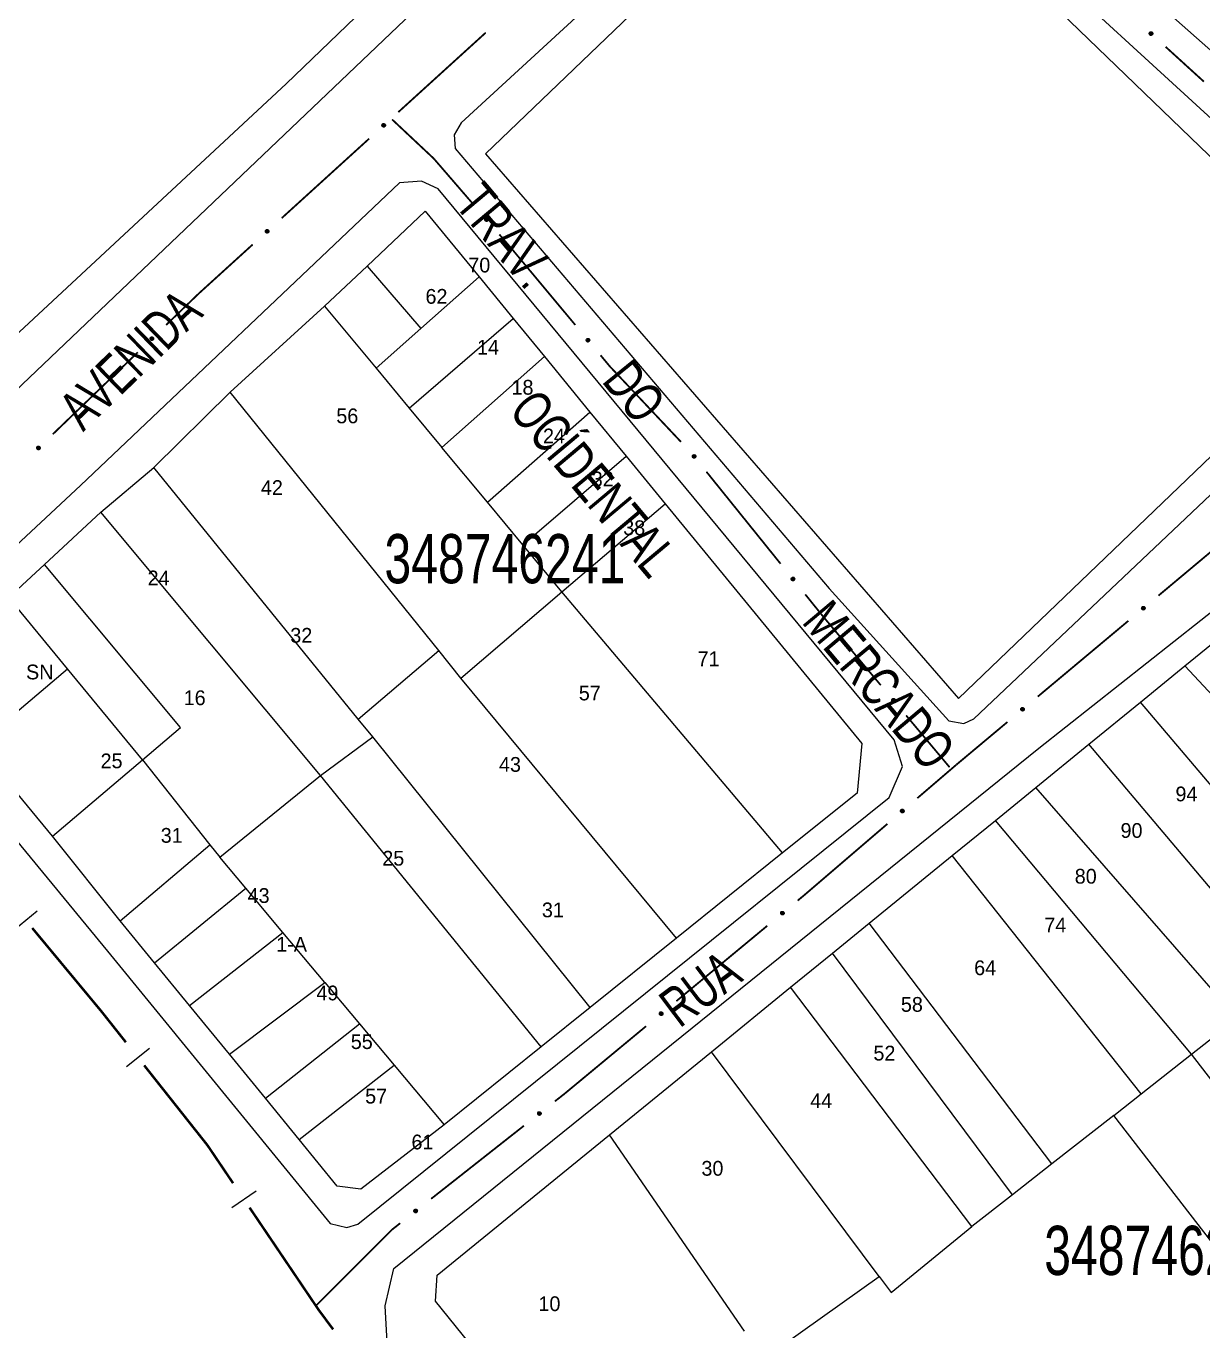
# Model space of a CAD drawing. Extents: x 199577 to 200882, y 4838726 to 4840156.
# Drawn here: x 199637.9 to 199757.4, y 4839325.9 to 4839458.4 of the extents above; entities that cross this region are included whole.
import ezdxf
from ezdxf.enums import TextEntityAlignment as Align

# ---------------------------------------------------------------- set-up
doc = ezdxf.new("R2010")
doc.units = 0
doc.header["$LTSCALE"] = 1.5
doc.header["$MEASUREMENT"] = 0
for name, color, linetype in [('CD_MALHA_LOTES', 7, 'CONTINUOUS'), ('CD_TXT_QUADRA', 2, 'CONTINUOUS'), ('LM-LIM-SETORES-BAIRROS', 250, 'CONTINUOUS'), ('RU-QUADRA', 210, 'CONTINUOUS'), ('SV-EIXO-RUA-PAV', 20, 'CONTINUOUS'), ('SV-RUA-PAVIM', 7, 'CONTINUOUS'), ('SV-TXT-RUA-PAV', 7, 'CONTINUOUS'), ('Th_NmrPorta', 1, 'CONTINUOUS')]:
    doc.layers.add(name, color=color, linetype=linetype)
doc.styles.add('ARIAL', font='ARIAL.SHX')

msp = doc.modelspace()

# ---------------------------------------------------------------- linework, layer by layer
at = {"layer": 'CD_MALHA_LOTES', "linetype": 'Continuous', "flags": 128}
for points in [[(199845.1, 4839695.32), (199780.34, 4839634.06), (199772.91, 4839627.43), (199767.28, 4839621.55), (199762.32, 4839626.7), (199710.63, 4839577.87), (199702.93, 4839570.4), (199652.38, 4839522), (199657.19, 4839516.96), (199582.72, 4839445.79), (199598.21, 4839428.37), (199614.97, 4839410.76), (199617.07, 4839410.2), (199619.77, 4839411.15), (199664.32, 4839452.58), (199781.38, 4839565.17), (199796.83, 4839580.03), (199877.53, 4839658.95)], [(199672.54, 4839434.04), (199678.46, 4839439.62)], [(199678.46, 4839439.62), (199683.92, 4839432.96)], [(199668.23, 4839429.97), (199672.54, 4839434.04)], [(199672.54, 4839434.04), (199678.02, 4839427.72)], [(199678.02, 4839427.72), (199683.92, 4839432.96)], [(199683.92, 4839432.96), (199687.38, 4839428.74)], [(199658.65, 4839421.26), (199668.23, 4839429.97)], [(199668.23, 4839429.97), (199673.46, 4839423.67)], [(199678.02, 4839427.72), (199673.46, 4839423.67)], [(199676.82, 4839419.63), (199687.38, 4839428.74)], [(199687.38, 4839428.74), (199690.56, 4839424.87)], [(199680.15, 4839415.62), (199690.56, 4839424.87)], [(199690.56, 4839424.87), (199695.19, 4839419.22)], [(199673.46, 4839423.67), (199676.82, 4839419.63)], [(199650.89, 4839413.61), (199658.65, 4839421.26)], [(199679.82, 4839395), (199658.65, 4839421.26)], [(199676.82, 4839419.63), (199680.15, 4839415.62)], [(199684.77, 4839410.07), (199695.19, 4839419.22)], [(199695.19, 4839419.22), (199698.86, 4839414.75)], [(199684.77, 4839410.07), (199680.15, 4839415.62)], [(199688.36, 4839405.74), (199698.86, 4839414.75)], [(199698.86, 4839414.75), (199702.83, 4839409.91)], [(199645.49, 4839409.05), (199650.89, 4839413.61)], [(199671.65, 4839388.04), (199650.89, 4839413.61)], [(199639.77, 4839403.75), (199645.49, 4839409.05)], [(199667.81, 4839382.32), (199645.49, 4839409.05)], [(199688.36, 4839405.74), (199684.77, 4839410.07)], [(199692.34, 4839400.96), (199702.83, 4839409.91)], [(199702.83, 4839409.91), (199722.81, 4839385.56), (199722.32, 4839380.52)], [(199692.34, 4839400.96), (199688.36, 4839405.74)], [(199636.14, 4839400.38), (199639.77, 4839403.75)], [(199653.6, 4839387.17), (199639.77, 4839403.75)], [(199642.11, 4839393.15), (199636.14, 4839400.38)], [(199682.08, 4839392.2), (199692.34, 4839400.96)], [(199714.76, 4839374.45), (199692.34, 4839400.96)], [(199755.62, 4839393.43), (199760.87, 4839397.71)], [(199671.65, 4839388.04), (199679.82, 4839395)], [(199682.08, 4839392.2), (199679.82, 4839395)], [(199632.95, 4839385.4), (199642.11, 4839393.15)], [(199649.75, 4839383.9), (199642.11, 4839393.15)], [(199751.11, 4839389.76), (199755.62, 4839393.43)], [(199765.13, 4839383.25), (199755.62, 4839393.43)], [(199703.97, 4839365.78), (199682.08, 4839392.2)], [(199745.86, 4839385.49), (199751.11, 4839389.76)], [(199763.97, 4839374.58), (199751.11, 4839389.76)], [(199673.12, 4839386.23), (199671.65, 4839388.04)], [(199649.75, 4839383.9), (199653.6, 4839387.17)], [(199640.59, 4839376.15), (199632.95, 4839385.4)], [(199667.81, 4839382.32), (199673.12, 4839386.23)], [(199695.21, 4839358.75), (199673.12, 4839386.23)], [(199740.48, 4839381.09), (199745.86, 4839385.49)], [(199763.92, 4839364.11), (199745.86, 4839385.49)], [(199640.59, 4839376.15), (199649.75, 4839383.9)], [(199649.75, 4839383.9), (199656.56, 4839375.25)], [(199657.6, 4839374.01), (199667.81, 4839382.32)], [(199690.23, 4839354.75), (199667.81, 4839382.32)], [(199722.32, 4839380.52), (199714.76, 4839374.45)], [(199736.37, 4839377.74), (199740.48, 4839381.09)], [(199758.77, 4839360.13), (199740.48, 4839381.09)], [(199731.97, 4839374.16), (199736.37, 4839377.74)], [(199756.3, 4839353.98), (199736.37, 4839377.74)], [(199647.45, 4839367.55), (199640.59, 4839376.15)], [(199647.45, 4839367.55), (199656.56, 4839375.25)], [(199656.56, 4839375.25), (199657.6, 4839374.01)], [(199660.23, 4839370.87), (199657.6, 4839374.01)], [(199714.76, 4839374.45), (199703.97, 4839365.78)], [(199723.56, 4839367.31), (199731.97, 4839374.16)], [(199751.17, 4839349.96), (199731.97, 4839374.16)], [(199650.95, 4839363.27), (199660.23, 4839370.87)], [(199663.99, 4839366.37), (199660.23, 4839370.87)], [(199650.95, 4839363.27), (199647.45, 4839367.55)], [(199719.82, 4839364.25), (199723.56, 4839367.31)], [(199742.1, 4839342.84), (199723.56, 4839367.31)], [(199654.51, 4839358.93), (199663.99, 4839366.37)], [(199668.27, 4839361.27), (199663.99, 4839366.37)], [(199703.97, 4839365.78), (199695.21, 4839358.75)], [(199715.56, 4839360.79), (199719.82, 4839364.25)], [(199738.09, 4839339.7), (199719.82, 4839364.25)], [(199654.51, 4839358.93), (199650.95, 4839363.27)], [(199658.56, 4839353.99), (199668.27, 4839361.27)], [(199668.27, 4839361.27), (199671.78, 4839357.08)], [(199707.52, 4839354.23), (199715.56, 4839360.79)], [(199733.97, 4839336.47), (199715.56, 4839360.79)], [(199756.3, 4839353.98), (199764.59, 4839360.48)], [(199658.56, 4839353.99), (199654.51, 4839358.93)], [(199695.21, 4839358.75), (199690.23, 4839354.75)], [(199662.22, 4839349.51), (199671.78, 4839357.08)], [(199671.78, 4839357.08), (199675.29, 4839352.89)], [(199690.23, 4839354.75), (199680.36, 4839346.82)], [(199662.22, 4839349.51), (199658.56, 4839353.99)], [(199697.16, 4839345.79), (199707.52, 4839354.23)], [(199724.57, 4839331.4), (199707.52, 4839354.23)], [(199751.17, 4839349.96), (199756.3, 4839353.98)], [(199764.21, 4839343.75), (199756.3, 4839353.98)], [(199665.65, 4839345.33), (199675.29, 4839352.89)], [(199675.29, 4839352.89), (199680.36, 4839346.82)], [(199665.65, 4839345.33), (199662.22, 4839349.51)], [(199748.39, 4839347.78), (199751.17, 4839349.96)], [(199680.36, 4839346.82), (199671.9, 4839340.28)], [(199748.39, 4839347.78), (199742.1, 4839342.84)], [(199766.69, 4839324.14), (199748.39, 4839347.78)], [(199671.9, 4839340.28), (199669.52, 4839340.59), (199665.65, 4839345.33)], [(199679.67, 4839331.53), (199697.16, 4839345.79)], [(199710.89, 4839325.85), (199697.16, 4839345.79)], [(199742.1, 4839342.84), (199738.09, 4839339.7)], [(199738.09, 4839339.7), (199733.97, 4839336.47)], [(199725.78, 4839329.78), (199733.97, 4839336.47)], [(199715.85, 4839283.87), (199695.31, 4839309.32), (199679.49, 4839328.91), (199679.67, 4839331.53)], [(199712.81, 4839323.05), (199724.57, 4839331.4)], [(199724.57, 4839331.4), (199725.78, 4839329.78)]]:
    msp.add_lwpolyline(points, dxfattribs=at)
at = {"layer": 'LM-LIM-SETORES-BAIRROS'}
for points in [[(199639.049869, 4839368.534511), (199636.741395, 4839366.61854)], [(199650.460666, 4839354.570384), (199648.108809, 4839352.707921)], [(199661.296474, 4839340.070121), (199658.810203, 4839338.391293)]]:
    msp.add_lwpolyline(points, dxfattribs=at)
at = {"layer": 'LM-LIM-SETORES-BAIRROS', "const_width": 0.25}
for points in [[(199645.57, 4839358.33), (199638.534289, 4839366.807034)], [(199646.180632, 4839357.558914), (199645.57, 4839358.33)], [(199648.043095, 4839355.207057), (199646.180632, 4839357.558914)], [(199656.34, 4839344.73), (199649.905558, 4839352.8552)], [(199656.695684, 4839344.203247), (199656.34, 4839344.73)], [(199658.93412, 4839340.88822), (199656.695684, 4839344.203247)], [(199667.63, 4839328.01), (199660.612947, 4839338.40195)], [(199667.904967, 4839327.640236), (199667.63, 4839328.01)], [(199669.098412, 4839326.035341), (199667.904967, 4839327.640236)]]:
    msp.add_lwpolyline(points, dxfattribs=at)
at = {"layer": 'RU-QUADRA', "linetype": 'Continuous', "flags": 128}
for points in [[(199702.93, 4839570.4), (199652.38, 4839522), (199657.19, 4839516.96), (199582.72, 4839445.79), (199598.21, 4839428.37), (199614.97, 4839410.76), (199617.07, 4839410.2), (199619.77, 4839411.15), (199664.32, 4839452.58), (199781.38, 4839565.17)], [(199636.14, 4839400.38), (199639.77, 4839403.75), (199645.49, 4839409.05), (199650.89, 4839413.61), (199658.65, 4839421.26), (199668.23, 4839429.97), (199672.54, 4839434.04), (199678.46, 4839439.62), (199683.92, 4839432.96), (199687.38, 4839428.74), (199690.56, 4839424.87), (199695.19, 4839419.22), (199698.86, 4839414.75), (199702.83, 4839409.91), (199722.81, 4839385.56), (199722.32, 4839380.52), (199714.76, 4839374.45), (199703.97, 4839365.78), (199695.21, 4839358.75), (199690.23, 4839354.75), (199680.36, 4839346.82), (199671.9, 4839340.28), (199669.52, 4839340.59), (199665.65, 4839345.33), (199662.22, 4839349.51), (199658.56, 4839353.99), (199654.51, 4839358.93), (199650.95, 4839363.27), (199647.45, 4839367.55), (199640.59, 4839376.15), (199632.95, 4839385.4)], [(199766.69, 4839324.14), (199752.38, 4839312.81), (199744.05, 4839306.21), (199733.12, 4839297.55), (199715.85, 4839283.87), (199695.31, 4839309.32), (199679.49, 4839328.91), (199679.67, 4839331.53), (199697.16, 4839345.79), (199707.52, 4839354.23), (199715.56, 4839360.79), (199719.82, 4839364.25), (199723.56, 4839367.31), (199731.97, 4839374.16), (199736.37, 4839377.74), (199740.48, 4839381.09), (199745.86, 4839385.49), (199751.11, 4839389.76), (199755.62, 4839393.43), (199760.87, 4839397.71)]]:
    msp.add_lwpolyline(points, dxfattribs=at)
msp.add_lwpolyline([(199684.59, 4839445.45), (199732.61, 4839390.11), (199774.07, 4839429.88), (199721.33, 4839480.73)], close=True, dxfattribs=at)
at = {"layer": 'SV-EIXO-RUA-PAV', "const_width": 0.18}
for points in [[(199675.71734, 4839449.696187), (199684.595736, 4839457.769233)], [(199753.656068, 4839456.335374), (199757.353622, 4839452.969651)], [(199757.353622, 4839452.969651), (199757.54, 4839452.8)], [(199675.09, 4839448.95), (199678.735804, 4839445.528288)], [(199663.879477, 4839438.932126), (199672.757874, 4839447.005172)], [(199678.735804, 4839445.528288), (199679.32, 4839444.98)], [(199679.32, 4839444.98), (199683.372596, 4839440.289401)], [(199685.987675, 4839437.262627), (199686.641445, 4839436.505934)], [(199655.42, 4839431.24), (199660.920012, 4839436.241111)], [(199686.641445, 4839436.505934), (199687.26, 4839435.79)], [(199687.26, 4839435.79), (199693.698876, 4839428.068531)], [(199652.132626, 4839428.070861), (199655.012366, 4839430.847027)], [(199655.012366, 4839430.847027), (199655.42, 4839431.24)], [(199640.613666, 4839416.966197), (199649.252886, 4839425.294695)], [(199696.260627, 4839424.996491), (199696.901065, 4839424.228481)], [(199696.901065, 4839424.228481), (199697.2, 4839423.87)], [(199697.2, 4839423.87), (199704.424333, 4839416.204621)], [(199707.016469, 4839413.161771), (199714.546315, 4839403.818248)], [(199752.938182, 4839400.581379), (199758.30676, 4839405.073413)], [(199717.056264, 4839400.703741), (199718.311239, 4839399.146487)], [(199718.311239, 4839399.146487), (199718.8, 4839398.54)], [(199718.8, 4839398.54), (199724.726622, 4839391.47576)], [(199740.667145, 4839390.313873), (199749.870422, 4839398.014503)], [(199727.297523, 4839388.411373), (199731.153875, 4839383.814793)], [(199732.44, 4839383.43), (199737.599386, 4839387.746997)], [(199731.153875, 4839383.814793), (199731.72, 4839383.14)], [(199728.437349, 4839379.997682), (199732.232941, 4839383.252445)], [(199732.232941, 4839383.252445), (199732.44, 4839383.43)], [(199716.93, 4839370.13), (199725.400876, 4839377.393872)], [(199716.282295, 4839369.593307), (199716.93, 4839370.13)], [(199703.962163, 4839359.384764), (199713.202262, 4839367.041172)], [(199692.6, 4839349.97), (199700.88213, 4839356.832628)], [(199691.622727, 4839349.200112), (199692.408252, 4839349.818943)], [(199692.408252, 4839349.818943), (199692.6, 4839349.97)], [(199679.054333, 4839339.298827), (199688.480629, 4839346.724791)], [(199674.414355, 4839335.503528), (199675.07, 4839336.16)], [(199675.07, 4839336.16), (199675.912234, 4839336.823505)], [(199667.34775, 4839328.428), (199674.414355, 4839335.503528)]]:
    msp.add_lwpolyline(points, dxfattribs=at)
at = {"layer": 'SV-EIXO-RUA-PAV'}
for points in [[(199752.144893, 4839457.859787), (199752.19371, 4839457.862774), (199752.236277, 4839457.855359), (199752.269999, 4839457.838956), (199752.29602, 4839457.81669), (199752.320074, 4839457.790914), (199752.338592, 4839457.759575), (199752.351441, 4839457.72024), (199752.354781, 4839457.67129), (199752.344319, 4839457.628184), (199752.330006, 4839457.594262), (199752.308352, 4839457.565793), (199752.282919, 4839457.542845), (199752.24973, 4839457.524686), (199752.209741, 4839457.512054), (199752.160439, 4839457.509887), (199752.118758, 4839457.517443), (199752.086556, 4839457.534165), (199752.058073, 4839457.556116), (199752.033831, 4839457.582726), (199752.01583, 4839457.613594), (199752.003185, 4839457.65388), (199752.00169, 4839457.70257), (199752.008751, 4839457.744228), (199752.025017, 4839457.776656), (199752.04726, 4839457.804211), (199752.07282, 4839457.828652), (199752.103548, 4839457.848578), (199752.144893, 4839457.859787)], [(199674.057245, 4839448.335463), (199674.058874, 4839448.384344), (199674.070269, 4839448.426022), (199674.089779, 4839448.458048), (199674.114398, 4839448.481854), (199674.142327, 4839448.503371), (199674.175273, 4839448.518852), (199674.215644, 4839448.527935), (199674.26469, 4839448.526645), (199674.306618, 4839448.512166), (199674.339039, 4839448.494719), (199674.36534, 4839448.470477), (199674.385788, 4839448.442994), (199674.400738, 4839448.408241), (199674.409543, 4839448.367238), (199674.407053, 4839448.317952), (199674.395601, 4839448.277169), (199674.375917, 4839448.246687), (199674.351378, 4839448.2204), (199674.322601, 4839448.198775), (199674.290174, 4839448.183764), (199674.248874, 4839448.174974), (199674.200261, 4839448.178076), (199674.159455, 4839448.189033), (199674.128705, 4839448.208284), (199674.103369, 4839448.233025), (199674.081447, 4839448.260776), (199674.064506, 4839448.293246), (199674.057245, 4839448.335463)], [(199684.669499, 4839438.956704), (199684.718323, 4839438.953836), (199684.759699, 4839438.941387), (199684.79122, 4839438.921071), (199684.814393, 4839438.895856), (199684.835194, 4839438.86739), (199684.849835, 4839438.834063), (199684.857891, 4839438.793474), (199684.855357, 4839438.744476), (199684.839819, 4839438.702929), (199684.821555, 4839438.670961), (199684.796654, 4839438.645283), (199684.768661, 4839438.625539), (199684.73354, 4839438.611476), (199684.692327, 4839438.603714), (199684.64312, 4839438.607453), (199684.60264, 4839438.619936), (199684.572668, 4839438.640386), (199684.547012, 4839438.665584), (199684.526123, 4839438.694901), (199684.511941, 4839438.727698), (199684.5042, 4839438.769207), (199684.508535, 4839438.817726), (199684.520524, 4839438.858242), (199684.540548, 4839438.888494), (199684.565924, 4839438.913193), (199684.594222, 4839438.934404), (199684.627111, 4839438.950516), (199684.669499, 4839438.956704)], [(199662.219383, 4839437.571402), (199662.221012, 4839437.620283), (199662.232407, 4839437.661961), (199662.251916, 4839437.693987), (199662.276535, 4839437.717792), (199662.304465, 4839437.73931), (199662.33741, 4839437.754791), (199662.377782, 4839437.763874), (199662.426828, 4839437.762584), (199662.468756, 4839437.748105), (199662.501177, 4839437.730658), (199662.527478, 4839437.706415), (199662.547926, 4839437.678933), (199662.562875, 4839437.64418), (199662.57168, 4839437.603177), (199662.56919, 4839437.553891), (199662.557738, 4839437.513107), (199662.538055, 4839437.482626), (199662.513516, 4839437.456339), (199662.484738, 4839437.434713), (199662.452311, 4839437.419703), (199662.411012, 4839437.410912), (199662.362399, 4839437.414015), (199662.321592, 4839437.424972), (199662.290842, 4839437.444223), (199662.265507, 4839437.468964), (199662.243584, 4839437.496715), (199662.226644, 4839437.529184), (199662.219383, 4839437.571402)], [(199650.512915, 4839426.662308), (199650.513117, 4839426.711216), (199650.523292, 4839426.753209), (199650.54186, 4839426.78579), (199650.565774, 4839426.810303), (199650.593065, 4839426.832626), (199650.625544, 4839426.849061), (199650.665634, 4839426.859317), (199650.714697, 4839426.859458), (199650.757029, 4839426.846208), (199650.789945, 4839426.829713), (199650.816942, 4839426.806248), (199650.838183, 4839426.779374), (199650.854139, 4839426.745071), (199650.864136, 4839426.704343), (199650.863084, 4839426.655005), (199650.852826, 4839426.613905), (199650.83404, 4839426.582862), (199650.810278, 4839426.555871), (199650.782143, 4839426.533416), (199650.750167, 4839426.517466), (199650.709142, 4839426.507475), (199650.660459, 4839426.509159), (199650.61935, 4839426.518921), (199650.588052, 4839426.537267), (199650.562006, 4839426.561259), (199650.539284, 4839426.588359), (199650.521403, 4839426.620321), (199650.512915, 4839426.662308)], [(199694.972276, 4839426.713359), (199695.021043, 4839426.709638), (199695.062194, 4839426.696467), (199695.093355, 4839426.675604), (199695.116084, 4839426.649987), (199695.136384, 4839426.621161), (199695.15044, 4839426.587583), (199695.157785, 4839426.54686), (199695.154395, 4839426.497914), (199695.138133, 4839426.456645), (199695.119313, 4839426.425001), (199695.093966, 4839426.399763), (199695.065633, 4839426.380511), (199695.030271, 4839426.367064), (199694.988929, 4839426.360024), (199694.939794, 4839426.364623), (199694.899539, 4839426.377812), (199694.869929, 4839426.398783), (199694.844717, 4839426.424426), (199694.824344, 4839426.454103), (199694.810737, 4839426.487144), (199694.803724, 4839426.528782), (199694.808906, 4839426.577217), (199694.821602, 4839426.617517), (199694.842152, 4839426.647414), (199694.867956, 4839426.671667), (199694.896621, 4839426.69238), (199694.929786, 4839426.707914), (199694.972276, 4839426.713359)], [(199638.993955, 4839415.557644), (199638.994158, 4839415.606552), (199639.004333, 4839415.648545), (199639.0229, 4839415.681126), (199639.046815, 4839415.705639), (199639.074105, 4839415.727961), (199639.106585, 4839415.744397), (199639.146674, 4839415.754653), (199639.195737, 4839415.754794), (199639.238069, 4839415.741543), (199639.270986, 4839415.725049), (199639.297982, 4839415.701584), (199639.319223, 4839415.67471), (199639.335179, 4839415.640407), (199639.345176, 4839415.599679), (199639.344124, 4839415.550341), (199639.333867, 4839415.509241), (199639.31508, 4839415.478198), (199639.291318, 4839415.451207), (199639.263184, 4839415.428751), (199639.231208, 4839415.412802), (199639.190183, 4839415.402811), (199639.1415, 4839415.404494), (199639.100391, 4839415.414257), (199639.069092, 4839415.432603), (199639.043046, 4839415.456595), (199639.020324, 4839415.483695), (199639.002444, 4839415.515656), (199638.993955, 4839415.557644)], [(199705.757049, 4839414.899972), (199705.805746, 4839414.895435), (199705.846672, 4839414.881577), (199705.877479, 4839414.860195), (199705.899775, 4839414.834201), (199705.91959, 4839414.80504), (199705.933082, 4839414.771231), (199705.939743, 4839414.73039), (199705.935535, 4839414.681508), (199705.918583, 4839414.640517), (199705.899236, 4839414.609192), (199705.87347, 4839414.584382), (199705.844819, 4839414.565607), (199705.809236, 4839414.552755), (199705.767782, 4839414.546408), (199705.718732, 4839414.55183), (199705.678703, 4839414.56569), (199705.649448, 4839414.587155), (199705.62467, 4839414.613216), (199705.604797, 4839414.64323), (199705.591745, 4839414.676494), (199705.58543, 4839414.718244), (199705.591422, 4839414.766586), (199705.604791, 4839414.806667), (199705.625839, 4839414.836216), (199705.652046, 4839414.860033), (199705.681053, 4839414.880263), (199705.714474, 4839414.895239), (199705.757049, 4839414.899972)], [(199715.796844, 4839402.441942), (199715.845541, 4839402.437405), (199715.886466, 4839402.423547), (199715.917274, 4839402.402165), (199715.93957, 4839402.376171), (199715.959385, 4839402.347009), (199715.972876, 4839402.3132), (199715.979538, 4839402.27236), (199715.97533, 4839402.223477), (199715.958378, 4839402.182486), (199715.939031, 4839402.151162), (199715.913265, 4839402.126352), (199715.884613, 4839402.107577), (199715.849031, 4839402.094725), (199715.807577, 4839402.088378), (199715.758527, 4839402.093799), (199715.718498, 4839402.10766), (199715.689243, 4839402.129125), (199715.664465, 4839402.155186), (199715.644592, 4839402.1852), (199715.63154, 4839402.218464), (199715.625224, 4839402.260213), (199715.631217, 4839402.308555), (199715.644586, 4839402.348637), (199715.665634, 4839402.378186), (199715.691841, 4839402.402002), (199715.720848, 4839402.422233), (199715.754269, 4839402.437209), (199715.796844, 4839402.441942)], [(199751.223467, 4839399.290163), (199751.227107, 4839399.338936), (199751.240208, 4839399.38011), (199751.26102, 4839399.411305), (199751.286599, 4839399.434077), (199751.315391, 4839399.454426), (199751.348945, 4839399.468537), (199751.389656, 4839399.47595), (199751.438608, 4839399.472642), (199751.479904, 4839399.456448), (199751.511579, 4839399.437681), (199751.53686, 4839399.412377), (199751.556159, 4839399.384076), (199751.569665, 4839399.348736), (199751.576774, 4839399.307406), (199751.572256, 4839399.258264), (199751.559135, 4839399.217987), (199751.538213, 4839399.188341), (199751.512612, 4839399.163087), (199751.482969, 4839399.142665), (199751.449951, 4839399.129003), (199751.408325, 4839399.12192), (199751.359881, 4839399.127021), (199751.31956, 4839399.139649), (199751.289629, 4839399.16015), (199751.265334, 4839399.185914), (199751.244573, 4839399.214543), (199751.228983, 4839399.247683), (199751.223467, 4839399.290163)], [(199726.004058, 4839390.124391), (199726.052836, 4839390.120815), (199726.094026, 4839390.107768), (199726.125249, 4839390.086997), (199726.148054, 4839390.061448), (199726.168441, 4839390.032683), (199726.182596, 4839389.999147), (199726.190062, 4839389.958446), (199726.186819, 4839389.90949), (199726.17068, 4839389.868172), (199726.151954, 4839389.836472), (199726.126683, 4839389.811159), (199726.098407, 4839389.791822), (199726.063085, 4839389.77827), (199726.021764, 4839389.771107), (199725.972616, 4839389.77556), (199725.932322, 4839389.788628), (199725.902649, 4839389.809512), (199725.877362, 4839389.835079), (199725.8569, 4839389.864695), (199725.843195, 4839389.897695), (199725.836057, 4839389.939312), (199725.841095, 4839389.987763), (199725.85367, 4839390.0281), (199725.874131, 4839390.058058), (199725.899863, 4839390.082388), (199725.928466, 4839390.103186), (199725.961585, 4839390.118819), (199726.004058, 4839390.124391)], [(199738.952431, 4839389.022658), (199738.956071, 4839389.071431), (199738.969172, 4839389.112604), (199738.989984, 4839389.1438), (199739.015562, 4839389.166571), (199739.044354, 4839389.18692), (199739.077909, 4839389.201031), (199739.11862, 4839389.208444), (199739.167572, 4839389.205136), (199739.208868, 4839389.188943), (199739.240543, 4839389.170176), (199739.265824, 4839389.144871), (199739.285123, 4839389.11657), (199739.298628, 4839389.081231), (199739.305738, 4839389.0399), (199739.30122, 4839388.990758), (199739.288099, 4839388.950481), (199739.267177, 4839388.920836), (199739.241576, 4839388.895582), (199739.211933, 4839388.875159), (199739.178915, 4839388.861497), (199739.137289, 4839388.854414), (199739.088845, 4839388.859516), (199739.048524, 4839388.872144), (199739.018593, 4839388.892644), (199738.994297, 4839388.918408), (199738.973536, 4839388.947038), (199738.957947, 4839388.980177), (199738.952431, 4839389.022658)], [(199726.738385, 4839378.685812), (199726.741434, 4839378.734625), (199726.754037, 4839378.775954), (199726.774469, 4839378.807399), (199726.79977, 4839378.830478), (199726.828314, 4839378.851174), (199726.861695, 4839378.865691), (199726.902314, 4839378.873596), (199726.951302, 4839378.87088), (199726.992791, 4839378.855188), (199727.024691, 4839378.836805), (199727.050276, 4839378.811808), (199727.069916, 4839378.783743), (199727.083848, 4839378.748569), (199727.091457, 4839378.707328), (199727.087535, 4839378.658135), (199727.074902, 4839378.617702), (199727.05434, 4839378.587806), (199727.029047, 4839378.562244), (199726.999653, 4839378.541464), (199726.966803, 4839378.527403), (199726.925266, 4839378.519817), (199726.876763, 4839378.524332), (199726.836292, 4839378.536472), (199726.806115, 4839378.556608), (199726.78151, 4839378.582076), (199726.760404, 4839378.610453), (199726.744415, 4839378.643401), (199726.738385, 4839378.685812)], [(199714.561408, 4839368.310329), (199714.565282, 4839368.359084), (199714.578581, 4839368.400194), (199714.599542, 4839368.43129), (199714.625229, 4839368.453938), (199714.654118, 4839368.474149), (199714.68774, 4839368.488099), (199714.728487, 4839368.495317), (199714.777422, 4839368.491774), (199714.81864, 4839368.475383), (199714.850225, 4839368.456464), (199714.875383, 4839368.431038), (199714.894547, 4839368.402645), (199714.907883, 4839368.367241), (199714.914794, 4839368.325877), (199714.910041, 4839368.276758), (199714.896726, 4839368.236544), (199714.875662, 4839368.206999), (199714.849941, 4839368.181868), (199714.8202, 4839368.161588), (199714.787117, 4839368.148084), (199714.745458, 4839368.141201), (199714.697038, 4839368.146535), (199714.656778, 4839368.159356), (199714.626946, 4839368.18), (199714.602774, 4839368.20588), (199714.582151, 4839368.234609), (199714.566721, 4839368.267823), (199714.561408, 4839368.310329)], [(199702.241276, 4839358.101786), (199702.24515, 4839358.150541), (199702.258449, 4839358.191651), (199702.27941, 4839358.222746), (199702.305097, 4839358.245395), (199702.333987, 4839358.265605), (199702.367609, 4839358.279556), (199702.408355, 4839358.286773), (199702.45729, 4839358.283231), (199702.498508, 4839358.266839), (199702.530093, 4839358.247921), (199702.555252, 4839358.222495), (199702.574415, 4839358.194102), (199702.587751, 4839358.158698), (199702.594662, 4839358.117334), (199702.589909, 4839358.068214), (199702.576595, 4839358.028), (199702.555531, 4839357.998456), (199702.529809, 4839357.973325), (199702.500068, 4839357.953045), (199702.466985, 4839357.939541), (199702.425326, 4839357.932658), (199702.376907, 4839357.937991), (199702.336647, 4839357.950813), (199702.306814, 4839357.971457), (199702.282643, 4839357.997337), (199702.262019, 4839358.026066), (199702.246589, 4839358.059279), (199702.241276, 4839358.101786)], [(199689.870692, 4839347.960009), (199689.875768, 4839348.008653), (199689.890078, 4839348.049422), (199689.9118, 4839348.079991), (199689.938039, 4839348.101998), (199689.967418, 4839348.121489), (199690.001375, 4839348.134606), (199690.042287, 4839348.140815), (199690.091119, 4839348.136065), (199690.13192, 4839348.118661), (199690.163028, 4839348.098969), (199690.187552, 4839348.07293), (199690.206008, 4839348.044072), (199690.218466, 4839348.00835), (199690.224354, 4839347.966828), (199690.21839, 4839347.91784), (199690.204087, 4839347.877967), (199690.1823, 4839347.848952), (199690.155966, 4839347.824464), (199690.125733, 4839347.804924), (199690.092327, 4839347.792241), (199690.05051, 4839347.786388), (199690.002238, 4839347.792916), (199689.962306, 4839347.806727), (199689.932993, 4839347.828101), (199689.909467, 4839347.85457), (199689.889559, 4839347.883799), (199689.874954, 4839347.917384), (199689.870692, 4839347.960009)], [(199677.302297, 4839338.058723), (199677.307374, 4839338.107367), (199677.321683, 4839338.148137), (199677.343406, 4839338.178705), (199677.369644, 4839338.200713), (199677.399024, 4839338.220204), (199677.43298, 4839338.23332), (199677.473892, 4839338.239529), (199677.522724, 4839338.23478), (199677.563525, 4839338.217376), (199677.594634, 4839338.197683), (199677.619157, 4839338.171644), (199677.637614, 4839338.142787), (199677.650071, 4839338.107064), (199677.655959, 4839338.065542), (199677.649995, 4839338.016555), (199677.635692, 4839337.976682), (199677.613905, 4839337.947666), (199677.587571, 4839337.923178), (199677.557339, 4839337.903639), (199677.523932, 4839337.890956), (199677.482116, 4839337.885103), (199677.433843, 4839337.89163), (199677.393912, 4839337.905442), (199677.364598, 4839337.926816), (199677.341073, 4839337.953284), (199677.321165, 4839337.982514), (199677.306559, 4839338.016098), (199677.302297, 4839338.058723)]]:
    msp.add_lwpolyline(points, close=True, dxfattribs=at)
for points in [[(199752.00169, 4839457.70257), (199752.24973, 4839457.524686)], [(199752.003185, 4839457.65388), (199752.209741, 4839457.512054)], [(199752.006151, 4839457.721197), (199752.262121, 4839457.536173)], [(199752.006307, 4839457.676772), (199752.22714, 4839457.520041)], [(199752.008751, 4839457.744228), (199752.282919, 4839457.542845)], [(199752.015181, 4839457.63179), (199752.17904, 4839457.515849)], [(199752.01583, 4839457.613594), (199752.160439, 4839457.509887)], [(199752.018933, 4839457.757537), (199752.293066, 4839457.55598)], [(199752.025017, 4839457.776656), (199752.308352, 4839457.565793)], [(199752.028468, 4839457.595709), (199752.134524, 4839457.517622)], [(199752.033831, 4839457.582726), (199752.118758, 4839457.517443)], [(199752.037769, 4839457.788365), (199752.31612, 4839457.579279)], [(199752.04726, 4839457.804211), (199752.330006, 4839457.594262)], [(199752.063578, 4839457.814692), (199752.334684, 4839457.61589)], [(199752.07282, 4839457.828652), (199752.344319, 4839457.628184)], [(199752.091587, 4839457.835326), (199752.346457, 4839457.653149)], [(199752.103548, 4839457.848578), (199752.354781, 4839457.67129)], [(199752.123631, 4839457.852287), (199752.349238, 4839457.696746)], [(199752.144893, 4839457.859787), (199752.351441, 4839457.72024)], [(199752.17155, 4839457.860333), (199752.339264, 4839457.744574)], [(199752.19371, 4839457.862774), (199752.338592, 4839457.759575)], [(199752.217993, 4839457.858652), (199752.322123, 4839457.780474)], [(199752.236277, 4839457.855359), (199752.320074, 4839457.790914)], [(199674.057245, 4839448.335463), (199674.215644, 4839448.527935)], [(199674.058874, 4839448.384344), (199674.175273, 4839448.518852)], [(199674.059214, 4839448.362053), (199674.19027, 4839448.518106)], [(199674.062708, 4839448.313589), (199674.238825, 4839448.523527)], [(199674.064506, 4839448.293246), (199674.26469, 4839448.526645)], [(199674.065267, 4839448.408131), (199674.152914, 4839448.504426)], [(199674.070269, 4839448.426022), (199674.142327, 4839448.503371)], [(199674.076571, 4839448.280088), (199674.281966, 4839448.516648)], [(199674.081447, 4839448.260776), (199674.306618, 4839448.512166)], [(199674.094473, 4839448.250259), (199674.317949, 4839448.501415)], [(199674.103369, 4839448.233025), (199674.339039, 4839448.494719)], [(199674.118249, 4839448.222083), (199674.352647, 4839448.479482)], [(199674.128705, 4839448.208284), (199674.36534, 4839448.470477)], [(199674.147165, 4839448.200424), (199674.373669, 4839448.454334)], [(199674.159455, 4839448.189033), (199674.385788, 4839448.442994)], [(199674.182138, 4839448.184274), (199674.39047, 4839448.421659)], [(199674.200261, 4839448.178076), (199674.400738, 4839448.408241)], [(199674.22638, 4839448.18024), (199674.403232, 4839448.385313)], [(199674.248874, 4839448.174974), (199674.409543, 4839448.367238)], [(199674.271998, 4839448.184834), (199674.40287, 4839448.337032)], [(199674.290174, 4839448.183764), (199674.407053, 4839448.317952)], [(199674.309171, 4839448.194659), (199674.396909, 4839448.292882)], [(199674.322601, 4839448.198775), (199674.395601, 4839448.277169)], [(199684.5042, 4839438.769207), (199684.692327, 4839438.603714)], [(199684.508535, 4839438.817726), (199684.73354, 4839438.611476)], [(199684.510035, 4839438.791561), (199684.710556, 4839438.609564)], [(199684.511941, 4839438.727698), (199684.64312, 4839438.607453)], [(199684.513471, 4839438.745841), (199684.662301, 4839438.61115)], [(199684.51519, 4839438.835687), (199684.747215, 4839438.6214)], [(199684.520524, 4839438.858242), (199684.768661, 4839438.625539)], [(199684.52235, 4839438.708431), (199684.618316, 4839438.61823)], [(199684.526123, 4839438.694901), (199684.60264, 4839438.619936)], [(199684.532223, 4839438.870239), (199684.780305, 4839438.637367)], [(199684.540548, 4839438.888494), (199684.796654, 4839438.645283)], [(199684.554608, 4839438.898595), (199684.805978, 4839438.657744)], [(199684.565924, 4839438.913193), (199684.821555, 4839438.670961)], [(199684.583378, 4839438.921649), (199684.828784, 4839438.691875)], [(199684.594222, 4839438.934404), (199684.839819, 4839438.702929)], [(199684.613652, 4839438.938789), (199684.844925, 4839438.727459)], [(199684.627111, 4839438.950516), (199684.855357, 4839438.744476)], [(199684.647494, 4839438.951798), (199684.852896, 4839438.770412)], [(199684.669499, 4839438.956704), (199684.857891, 4839438.793474)], [(199684.69603, 4839438.954061), (199684.848709, 4839438.819089)], [(199684.718323, 4839438.953836), (199684.849835, 4839438.834063)], [(199684.74194, 4839438.946841), (199684.835981, 4839438.85678)], [(199684.759699, 4839438.941387), (199684.835194, 4839438.86739)], [(199662.219383, 4839437.571402), (199662.377782, 4839437.763874)], [(199662.221012, 4839437.620283), (199662.33741, 4839437.754791)], [(199662.221352, 4839437.597992), (199662.352408, 4839437.754045)], [(199662.224845, 4839437.549528), (199662.400963, 4839437.759466)], [(199662.226644, 4839437.529184), (199662.426828, 4839437.762584)], [(199662.227405, 4839437.64407), (199662.315052, 4839437.740365)], [(199662.232407, 4839437.661961), (199662.304465, 4839437.73931)], [(199662.238709, 4839437.516027), (199662.444104, 4839437.752587)], [(199662.243584, 4839437.496715), (199662.468756, 4839437.748105)], [(199662.256611, 4839437.486198), (199662.480086, 4839437.737354)], [(199662.265507, 4839437.468964), (199662.501177, 4839437.730658)], [(199662.280387, 4839437.458022), (199662.514784, 4839437.71542)], [(199662.290842, 4839437.444223), (199662.527478, 4839437.706415)], [(199662.309302, 4839437.436363), (199662.535807, 4839437.690273)], [(199662.321592, 4839437.424972), (199662.547926, 4839437.678933)], [(199662.344275, 4839437.420212), (199662.552607, 4839437.657598)], [(199662.362399, 4839437.414015), (199662.562875, 4839437.64418)], [(199662.388517, 4839437.416179), (199662.56537, 4839437.621252)], [(199662.411012, 4839437.410912), (199662.57168, 4839437.603177)], [(199662.434135, 4839437.420773), (199662.565008, 4839437.572971)], [(199662.452311, 4839437.419703), (199662.56919, 4839437.553891)], [(199662.471308, 4839437.430598), (199662.559047, 4839437.528821)], [(199662.484738, 4839437.434713), (199662.557738, 4839437.513107)], [(199650.512915, 4839426.662308), (199650.665634, 4839426.859317)], [(199650.513117, 4839426.711216), (199650.625544, 4839426.849061)], [(199650.514108, 4839426.688944), (199650.640557, 4839426.848753)], [(199650.518814, 4839426.735179), (199650.603616, 4839426.833989)], [(199650.519013, 4839426.640603), (199650.688934, 4839426.855587)], [(199650.521403, 4839426.620321), (199650.714697, 4839426.859458)], [(199650.523292, 4839426.753209), (199650.593065, 4839426.832626)], [(199650.533847, 4839426.607521), (199650.732257, 4839426.849969)], [(199650.539284, 4839426.588359), (199650.757029, 4839426.846208)], [(199650.552611, 4839426.578227), (199650.768668, 4839426.835792)], [(199650.562006, 4839426.561259), (199650.789945, 4839426.829713)], [(199650.577199, 4839426.550756), (199650.803991, 4839426.814879)], [(199650.588052, 4839426.537267), (199650.816942, 4839426.806248)], [(199650.606733, 4839426.529949), (199650.825738, 4839426.790356)], [(199650.61935, 4839426.518921), (199650.838183, 4839426.779374)], [(199650.642162, 4839426.514825), (199650.843484, 4839426.758185)], [(199650.660459, 4839426.509159), (199650.854139, 4839426.745071)], [(199650.686503, 4839426.512083), (199650.857301, 4839426.722226)], [(199650.709142, 4839426.507475), (199650.864136, 4839426.704343)], [(199650.731968, 4839426.518006), (199650.858347, 4839426.673955)], [(199650.750167, 4839426.517466), (199650.863084, 4839426.655005)], [(199650.768839, 4839426.528911), (199650.853676, 4839426.62965)], [(199650.782143, 4839426.533416), (199650.852826, 4839426.613905)], [(199694.803724, 4839426.528782), (199694.988929, 4839426.360024)], [(199694.808906, 4839426.577217), (199695.030271, 4839426.367064)], [(199694.809949, 4839426.55103), (199695.007257, 4839426.365554)], [(199694.810737, 4839426.487144), (199694.939794, 4839426.364623)], [(199694.812585, 4839426.505257), (199694.959036, 4839426.367984)], [(199694.815875, 4839426.595059), (199695.044117, 4839426.376748)], [(199694.820808, 4839426.467698), (199694.915182, 4839426.375832)], [(199694.821602, 4839426.617517), (199695.065633, 4839426.380511)], [(199694.824344, 4839426.454103), (199694.899539, 4839426.377812)], [(199694.833509, 4839426.629308), (199695.077481, 4839426.392133)], [(199694.842152, 4839426.647414), (199695.093966, 4839426.399763)], [(199694.856387, 4839426.657269), (199695.103506, 4839426.412059)], [(199694.867956, 4839426.671667), (199695.119313, 4839426.425001)], [(199694.885556, 4839426.679816), (199695.126906, 4839426.445785)], [(199694.896621, 4839426.69238), (199695.138133, 4839426.456645)], [(199694.916124, 4839426.696423), (199695.143667, 4839426.481082)], [(199694.929786, 4839426.707914), (199695.154395, 4839426.497914)], [(199694.950188, 4839426.708839), (199695.152388, 4839426.523889)], [(199694.972276, 4839426.713359), (199695.157785, 4839426.54686)], [(199694.998757, 4839426.710253), (199695.149052, 4839426.572631)], [(199695.021043, 4839426.709638), (199695.15044, 4839426.587583)], [(199695.044534, 4839426.702231), (199695.136985, 4839426.610539)], [(199695.062194, 4839426.696467), (199695.136384, 4839426.621161)], [(199638.993955, 4839415.557644), (199639.146674, 4839415.754653)], [(199638.994158, 4839415.606552), (199639.106585, 4839415.744397)], [(199638.995148, 4839415.58428), (199639.121598, 4839415.744089)], [(199638.999855, 4839415.630515), (199639.084656, 4839415.729325)], [(199639.000053, 4839415.535939), (199639.169974, 4839415.750923)], [(199639.002444, 4839415.515656), (199639.195737, 4839415.754794)], [(199639.004333, 4839415.648545), (199639.074105, 4839415.727961)], [(199639.014887, 4839415.502857), (199639.213297, 4839415.745305)], [(199639.020324, 4839415.483695), (199639.238069, 4839415.741543)], [(199639.033652, 4839415.473562), (199639.249709, 4839415.731127)], [(199639.043046, 4839415.456595), (199639.270986, 4839415.725049)], [(199639.058239, 4839415.446091), (199639.285032, 4839415.710215)], [(199639.069092, 4839415.432603), (199639.297982, 4839415.701584)], [(199639.087774, 4839415.425285), (199639.306778, 4839415.685691)], [(199639.100391, 4839415.414257), (199639.319223, 4839415.67471)], [(199639.123203, 4839415.410161), (199639.324524, 4839415.65352)], [(199639.1415, 4839415.404494), (199639.335179, 4839415.640407)], [(199639.167544, 4839415.407419), (199639.338341, 4839415.617561)], [(199639.190183, 4839415.402811), (199639.345176, 4839415.599679)], [(199639.213008, 4839415.413341), (199639.339387, 4839415.569291)], [(199639.231208, 4839415.412802), (199639.344124, 4839415.550341)], [(199639.249879, 4839415.424246), (199639.334716, 4839415.524985)], [(199639.263184, 4839415.428751), (199639.333867, 4839415.509241)], [(199705.58543, 4839414.718244), (199705.767782, 4839414.546408)], [(199705.591422, 4839414.766586), (199705.809236, 4839414.552755)], [(199705.591745, 4839414.676494), (199705.718732, 4839414.55183)], [(199705.592026, 4839414.740385), (199705.786201, 4839414.551631)], [(199705.593895, 4839414.694574), (199705.738028, 4839414.554868)], [(199705.598688, 4839414.784308), (199705.823243, 4839414.562205)], [(199705.601489, 4839414.656882), (199705.694311, 4839414.563449)], [(199705.604791, 4839414.806667), (199705.844819, 4839414.565607)], [(199705.604797, 4839414.64323), (199705.678703, 4839414.56569)], [(199705.616894, 4839414.818257), (199705.85686, 4839414.57703)], [(199705.625839, 4839414.836216), (199705.87347, 4839414.584382)], [(199705.640237, 4839414.845831), (199705.883215, 4839414.596517)], [(199705.652046, 4839414.860033), (199705.899236, 4839414.609192)], [(199705.669779, 4839414.867886), (199705.907177, 4839414.629847)], [(199705.681053, 4839414.880263), (199705.918583, 4839414.640517)], [(199705.700621, 4839414.883979), (199705.924526, 4839414.664858)], [(199705.714474, 4839414.895239), (199705.935535, 4839414.681508)], [(199705.734889, 4839414.895823), (199705.933963, 4839414.707513)], [(199705.757049, 4839414.899972), (199705.939743, 4839414.73039)], [(199705.783474, 4839414.896423), (199705.931444, 4839414.756304)], [(199705.805746, 4839414.895435), (199705.933082, 4839414.771231)], [(199705.82911, 4839414.887636), (199705.920013, 4839414.794409)], [(199705.846672, 4839414.881577), (199705.91959, 4839414.80504)], [(199715.631217, 4839402.308555), (199715.849031, 4839402.094725)], [(199715.638483, 4839402.326278), (199715.863038, 4839402.104175)], [(199715.644586, 4839402.348637), (199715.884613, 4839402.107577)], [(199715.656689, 4839402.360226), (199715.896655, 4839402.119)], [(199715.665634, 4839402.378186), (199715.913265, 4839402.126352)], [(199715.680031, 4839402.3878), (199715.92301, 4839402.138486)], [(199715.691841, 4839402.402002), (199715.939031, 4839402.151162)], [(199715.709574, 4839402.409856), (199715.946972, 4839402.171816)], [(199715.720848, 4839402.422233), (199715.958378, 4839402.182486)], [(199715.740416, 4839402.425949), (199715.964321, 4839402.206828)], [(199715.754269, 4839402.437209), (199715.97533, 4839402.223477)], [(199715.774684, 4839402.437793), (199715.973758, 4839402.249482)], [(199715.796844, 4839402.441942), (199715.979538, 4839402.27236)], [(199715.823269, 4839402.438393), (199715.971239, 4839402.298274)], [(199715.845541, 4839402.437405), (199715.972876, 4839402.3132)], [(199715.868905, 4839402.429606), (199715.959808, 4839402.336379)], [(199715.886466, 4839402.423547), (199715.959385, 4839402.347009)], [(199715.625224, 4839402.260213), (199715.807577, 4839402.088378)], [(199715.63154, 4839402.218464), (199715.758527, 4839402.093799)], [(199715.631821, 4839402.282354), (199715.825996, 4839402.0936)], [(199715.63369, 4839402.236544), (199715.777822, 4839402.096837)], [(199715.641284, 4839402.198852), (199715.734105, 4839402.105418)], [(199715.644592, 4839402.1852), (199715.718498, 4839402.10766)], [(199751.223467, 4839399.290163), (199751.389656, 4839399.47595)], [(199751.226529, 4839399.31665), (199751.363899, 4839399.467175)], [(199751.227107, 4839399.338936), (199751.348945, 4839399.468537)], [(199751.228024, 4839399.268083), (199751.412636, 4839399.470591)], [(199751.228983, 4839399.247683), (199751.438608, 4839399.472642)], [(199751.234474, 4839399.362439), (199751.326012, 4839399.455044)], [(199751.240208, 4839399.38011), (199751.315391, 4839399.454426)], [(199751.240496, 4839399.23404), (199751.455457, 4839399.461942)], [(199751.244573, 4839399.214543), (199751.479904, 4839399.456448)], [(199751.257155, 4839399.203499), (199751.490782, 4839399.44524)], [(199751.265334, 4839399.185914), (199751.511579, 4839399.437681)], [(199751.279751, 4839399.174368), (199751.524548, 4839399.421897)], [(199751.289629, 4839399.16015), (199751.53686, 4839399.412377)], [(199751.30775, 4839399.151537), (199751.544517, 4839399.395905)], [(199751.31956, 4839399.139649), (199751.556159, 4839399.384076)], [(199751.342028, 4839399.13396), (199751.559958, 4839399.362566)], [(199751.359881, 4839399.127021), (199751.569665, 4839399.348736)], [(199751.386066, 4839399.128108), (199751.571213, 4839399.325725)], [(199751.408325, 4839399.12192), (199751.576774, 4839399.307406)], [(199751.431835, 4839399.13082), (199751.568863, 4839399.2775)], [(199751.449951, 4839399.129003), (199751.572256, 4839399.258264)], [(199751.469381, 4839399.139106), (199751.561089, 4839399.233633)], [(199751.482969, 4839399.142665), (199751.559135, 4839399.217987)], [(199725.836057, 4839389.939312), (199726.021764, 4839389.771107)], [(199725.841095, 4839389.987763), (199726.063085, 4839389.77827)], [(199725.842216, 4839389.961579), (199726.040076, 4839389.776692)], [(199725.843195, 4839389.897695), (199725.972616, 4839389.77556)], [(199725.844988, 4839389.915814), (199725.991848, 4839389.778978)], [(199725.84801, 4839390.005625), (199726.076902, 4839389.787995)], [(199725.853324, 4839389.878279), (199725.947971, 4839389.786695)], [(199725.85367, 4839390.0281), (199726.098407, 4839389.791822)], [(199725.8569, 4839389.864695), (199725.932322, 4839389.788628)], [(199725.865542, 4839390.039926), (199726.110221, 4839389.80348)], [(199725.874131, 4839390.058058), (199726.126683, 4839389.811159)], [(199725.888336, 4839390.067955), (199726.136186, 4839389.823483)], [(199725.899863, 4839390.082388), (199726.151954, 4839389.836472)], [(199725.917438, 4839390.090589), (199726.159486, 4839389.85728)], [(199725.928466, 4839390.103186), (199726.17068, 4839389.868172)], [(199725.947957, 4839390.107288), (199726.176141, 4839389.892626)], [(199725.961585, 4839390.118819), (199726.186819, 4839389.90949)], [(199725.981984, 4839390.119805), (199726.184734, 4839389.935459)], [(199726.004058, 4839390.124391), (199726.190062, 4839389.958446)], [(199726.030548, 4839390.121364), (199726.181253, 4839389.984191)], [(199726.052836, 4839390.120815), (199726.182596, 4839389.999147)], [(199726.076349, 4839390.113479), (199726.169073, 4839390.022063)], [(199726.094026, 4839390.107768), (199726.168441, 4839390.032683)], [(199738.952431, 4839389.022658), (199739.11862, 4839389.208444)], [(199738.955493, 4839389.049144), (199739.092863, 4839389.199669)], [(199738.956071, 4839389.071431), (199739.077909, 4839389.201031)], [(199738.956988, 4839389.000578), (199739.1416, 4839389.203086)], [(199738.957947, 4839388.980177), (199739.167572, 4839389.205136)], [(199738.963438, 4839389.094934), (199739.054975, 4839389.187538)], [(199738.969172, 4839389.112604), (199739.044354, 4839389.18692)], [(199738.96946, 4839388.966534), (199739.184421, 4839389.194436)], [(199738.973536, 4839388.947038), (199739.208868, 4839389.188943)], [(199738.986119, 4839388.935994), (199739.219746, 4839389.177735)], [(199738.994297, 4839388.918408), (199739.240543, 4839389.170176)], [(199739.008714, 4839388.906862), (199739.253512, 4839389.154391)], [(199739.018593, 4839388.892644), (199739.265824, 4839389.144871)], [(199739.036714, 4839388.884031), (199739.27348, 4839389.128399)], [(199739.048524, 4839388.872144), (199739.285123, 4839389.11657)], [(199739.070992, 4839388.866454), (199739.288922, 4839389.095061)], [(199739.088845, 4839388.859516), (199739.298628, 4839389.081231)], [(199739.11503, 4839388.860602), (199739.300177, 4839389.058219)], [(199739.137289, 4839388.854414), (199739.305738, 4839389.0399)], [(199739.160799, 4839388.863314), (199739.297827, 4839389.009995)], [(199739.178915, 4839388.861497), (199739.30122, 4839388.990758)], [(199739.198345, 4839388.871601), (199739.290053, 4839388.966127)], [(199739.211933, 4839388.875159), (199739.288099, 4839388.950481)], [(199726.738385, 4839378.685812), (199726.902314, 4839378.873596)], [(199726.741126, 4839378.712333), (199726.876665, 4839378.864509)], [(199726.741434, 4839378.734625), (199726.861695, 4839378.865691)], [(199726.743209, 4839378.663789), (199726.925357, 4839378.868516)], [(199726.744415, 4839378.643401), (199726.951302, 4839378.87088)], [(199726.748517, 4839378.758216), (199726.838927, 4839378.851921)], [(199726.754037, 4839378.775954), (199726.828314, 4839378.851174)], [(199726.756092, 4839378.629899), (199726.96828, 4839378.860385)], [(199726.760404, 4839378.610453), (199726.992791, 4839378.855188)], [(199726.773119, 4839378.599561), (199727.003804, 4839378.844112)], [(199726.78151, 4839378.582076), (199727.024691, 4839378.836805)], [(199726.796066, 4839378.570706), (199727.03785, 4839378.821179)], [(199726.806115, 4839378.556608), (199727.050276, 4839378.811808)], [(199726.824339, 4839378.548215), (199727.058132, 4839378.79543)], [(199726.836292, 4839378.536472), (199727.069916, 4839378.783743)], [(199726.858827, 4839378.531054), (199727.073975, 4839378.762281)], [(199726.876763, 4839378.524332), (199727.083848, 4839378.748569)], [(199726.902933, 4839378.525735), (199727.085675, 4839378.725579)], [(199726.925266, 4839378.519817), (199727.091457, 4839378.707328)], [(199726.948666, 4839378.529001), (199727.083909, 4839378.677329)], [(199726.966803, 4839378.527403), (199727.087535, 4839378.658135)], [(199726.986109, 4839378.537741), (199727.076666, 4839378.633371)], [(199726.999653, 4839378.541464), (199727.074902, 4839378.617702)], [(199714.561408, 4839368.310329), (199714.728487, 4839368.495317)], [(199714.564597, 4839368.336801), (199714.702688, 4839368.486665)], [(199714.565282, 4839368.359084), (199714.68774, 4839368.488099)], [(199714.565859, 4839368.288228), (199714.751441, 4839368.489848)], [(199714.566721, 4839368.267823), (199714.777422, 4839368.491774)], [(199714.572762, 4839368.382552), (199714.664742, 4839368.474716)], [(199714.578168, 4839368.254125), (199714.79422, 4839368.480993)], [(199714.578581, 4839368.400194), (199714.654118, 4839368.474149)], [(199714.582151, 4839368.234609), (199714.81864, 4839368.475383)], [(199714.59468, 4839368.223504), (199714.829464, 4839368.464122)], [(199714.602774, 4839368.20588), (199714.850225, 4839368.456464)], [(199714.617136, 4839368.194265), (199714.863117, 4839368.440617)], [(199714.626946, 4839368.18), (199714.875383, 4839368.431038)], [(199714.645025, 4839368.1713), (199714.882961, 4839368.41453)], [(199714.656778, 4839368.159356), (199714.894547, 4839368.402645)], [(199714.679219, 4839368.153559), (199714.898242, 4839368.381118)], [(199714.697038, 4839368.146535), (199714.907883, 4839368.367241)], [(199714.723229, 4839368.147496), (199714.909321, 4839368.344223)], [(199714.745458, 4839368.141201), (199714.914794, 4839368.325877)], [(199714.76901, 4839368.149988), (199714.90674, 4839368.29601)], [(199714.787117, 4839368.148084), (199714.910041, 4839368.276758)], [(199714.806595, 4839368.158095), (199714.898755, 4839368.25218)], [(199714.8202, 4839368.161588), (199714.896726, 4839368.236544)], [(199702.241276, 4839358.101786), (199702.408355, 4839358.286773)], [(199702.244466, 4839358.128257), (199702.382556, 4839358.278122)], [(199702.24515, 4839358.150541), (199702.367609, 4839358.279556)], [(199702.245727, 4839358.079684), (199702.431309, 4839358.281305)], [(199702.246589, 4839358.059279), (199702.45729, 4839358.283231)], [(199702.25263, 4839358.174009), (199702.34461, 4839358.266173)], [(199702.258036, 4839358.045582), (199702.474088, 4839358.27245)], [(199702.258449, 4839358.191651), (199702.333987, 4839358.265605)], [(199702.262019, 4839358.026066), (199702.498508, 4839358.266839)], [(199702.274548, 4839358.014961), (199702.509332, 4839358.255579)], [(199702.282643, 4839357.997337), (199702.530093, 4839358.247921)], [(199702.297004, 4839357.985722), (199702.542986, 4839358.232074)], [(199702.306814, 4839357.971457), (199702.555252, 4839358.222495)], [(199702.324893, 4839357.962757), (199702.56283, 4839358.205987)], [(199702.336647, 4839357.950813), (199702.574415, 4839358.194102)], [(199702.359087, 4839357.945016), (199702.578111, 4839358.172574)], [(199702.376907, 4839357.937991), (199702.587751, 4839358.158698)], [(199702.403097, 4839357.938952), (199702.589189, 4839358.13568)], [(199702.425326, 4839357.932658), (199702.594662, 4839358.117334)], [(199702.448878, 4839357.941445), (199702.586608, 4839358.087467)], [(199702.466985, 4839357.939541), (199702.589909, 4839358.068214)], [(199702.486463, 4839357.949551), (199702.578624, 4839358.043637)], [(199702.500068, 4839357.953045), (199702.576595, 4839358.028)], [(199689.870692, 4839347.960009), (199690.042287, 4839348.140815)], [(199689.874534, 4839347.986393), (199690.016282, 4839348.132803)], [(199689.874596, 4839347.937804), (199690.065099, 4839348.134781)], [(199689.874954, 4839347.917384), (199690.091119, 4839348.136065)], [(199689.875768, 4839348.008653), (199690.001375, 4839348.134606)], [(199689.883825, 4839348.031929), (199689.978053, 4839348.121794)], [(199689.88606, 4839347.903408), (199690.107646, 4839348.124873)], [(199689.889559, 4839347.883799), (199690.13192, 4839348.118661)], [(199689.890078, 4839348.049422), (199689.967418, 4839348.121489)], [(199689.901811, 4839347.872389), (199690.142463, 4839348.107137)], [(199689.909467, 4839347.85457), (199690.163028, 4839348.098969)], [(199689.923538, 4839347.842604), (199690.175526, 4839348.082809)], [(199689.932993, 4839347.828101), (199690.187552, 4839348.07293)], [(199689.950852, 4839347.818958), (199690.19472, 4839348.056239)], [(199689.962306, 4839347.806727), (199690.206008, 4839348.044072)], [(199689.984597, 4839347.800378), (199690.209171, 4839348.02246)], [(199690.002238, 4839347.792916), (199690.218466, 4839348.00835)], [(199690.028444, 4839347.79323), (199690.219335, 4839347.985303)], [(199690.05051, 4839347.786388), (199690.224354, 4839347.966828)], [(199690.074272, 4839347.794591), (199690.215565, 4839347.937169)], [(199690.092327, 4839347.792241), (199690.21839, 4839347.91784)], [(199690.112046, 4839347.801767), (199690.206501, 4839347.893549)], [(199690.125733, 4839347.804924), (199690.204087, 4839347.877967)], [(199677.302297, 4839338.058723), (199677.473892, 4839338.239529)], [(199677.306139, 4839338.085108), (199677.447887, 4839338.231517)], [(199677.306202, 4839338.036518), (199677.496704, 4839338.233496)], [(199677.306559, 4839338.016098), (199677.522724, 4839338.23478)], [(199677.307374, 4839338.107367), (199677.43298, 4839338.23332)], [(199677.315431, 4839338.130643), (199677.409658, 4839338.220509)], [(199677.317665, 4839338.002122), (199677.539251, 4839338.223588)], [(199677.321165, 4839337.982514), (199677.563525, 4839338.217376)], [(199677.321683, 4839338.148137), (199677.399024, 4839338.220204)], [(199677.333416, 4839337.971103), (199677.574068, 4839338.205852)], [(199677.341073, 4839337.953284), (199677.594634, 4839338.197683)], [(199677.355143, 4839337.941319), (199677.607131, 4839338.181523)], [(199677.364598, 4839337.926816), (199677.619157, 4839338.171644)], [(199677.382457, 4839337.917672), (199677.626325, 4839338.154954)], [(199677.393912, 4839337.905442), (199677.637614, 4839338.142787)], [(199677.416202, 4839337.899092), (199677.640777, 4839338.121175)], [(199677.433843, 4839337.89163), (199677.650071, 4839338.107064)], [(199677.460049, 4839337.891944), (199677.650941, 4839338.084017)], [(199677.482116, 4839337.885103), (199677.655959, 4839338.065542)], [(199677.505877, 4839337.893306), (199677.64717, 4839338.035883)], [(199677.523932, 4839337.890956), (199677.649995, 4839338.016555)], [(199677.543651, 4839337.900482), (199677.638106, 4839337.992264)], [(199677.557339, 4839337.903639), (199677.635692, 4839337.976682)]]:
    msp.add_lwpolyline(points, dxfattribs=at)
at = {"layer": 'SV-RUA-PAVIM', "linetype": 'Continuous'}
for points in [[(199781.47, 4839559.26, 3.09), (199620.93, 4839406.26, 2.93), (199618.88, 4839406.08, 2.93), (199616.87, 4839406.07, 2.93), (199614.48, 4839407.55, 2.75), (199603.45, 4839418.72, 2.7), (199599.86428, 4839415.948481, 2.7)], [(199784.29, 4839435.78, 3.23), (199801.99, 4839455.79, 3.23), (199818.47, 4839474.84, 3.09), (199818.98, 4839475.67, 3.09), (199818.82, 4839477.47, 3.09), (199818.32, 4839477.96, 3.09), (199762.35, 4839525.25, 3.46), (199745.96, 4839510.43, 2.64), (199723.87, 4839488.99, 2.63), (199723.34, 4839487.48, 2.69), (199724.19, 4839486.05, 2.56), (199781.31, 4839435.62, 3.29), (199782.49, 4839435.38, 3.32), (199783.35, 4839435.54, 3.33)], [(199784.9, 4839333.87, 3.68), (199767.12, 4839320.01, 3.68), (199713.53, 4839277.69, 3.33), (199711.28, 4839277.56, 3.34), (199709.06, 4839278.57, 3.34), (199676.14, 4839319.94, 3.19), (199674.57, 4839324.74, 3.17), (199674.39, 4839328.44, 3.13), (199675.27, 4839332.23, 3.14), (199740.78, 4839385.07, 3.7), (199759.99, 4839400.24, 3.01), (199784.29, 4839373.76, 2.82), (199803.74, 4839353.55, 2.82), (199804.31, 4839352.67, 2.82), (199805.1, 4839351.6, 2.82), (199805.38, 4839350.21, 2.82), (199804.55, 4839348.73, 2.82), (199784.9, 4839333.84, 3.55)]]:
    msp.add_polyline3d(points, dxfattribs=at)
for points in [[(199719.5, 4839401.3, 3.37), (199731.63, 4839387.86, 3.44), (199733.16, 4839387.57, 3.49), (199734.18, 4839388.06, 3.53), (199777.21, 4839428.8, 3.39), (199777.84, 4839429.89, 3.39), (199777.56, 4839431.41, 3.39), (199720.37, 4839483.8, 2.55), (199682.12, 4839448.6, 2.79), (199681.4, 4839447.38, 2.86), (199681.5, 4839445.99, 2.86)], [(199646.18, 4839364.47, 2.9), (199668.78, 4839336.8, 3), (199670.48, 4839336.38, 3), (199671.62, 4839336.71, 3.08), (199725.59, 4839380.06, 3.62), (199726.93, 4839383.23, 3.62), (199726.07, 4839385.92, 3.63), (199679.78, 4839441.9, 2.93), (199678.06, 4839442.68, 2.91), (199675.83, 4839442.53, 2.95), (199643.42, 4839411.78, 2.81), (199631.82, 4839400.97, 2.92), (199629.44, 4839396.57, 3.01), (199627.92, 4839391.2, 2.97), (199628.97, 4839386.81, 2.98), (199631.7, 4839382.05, 2.94)]]:
    msp.add_polyline3d(points, close=True, dxfattribs=at)

# ---------------------------------------------------------------- texts
at = {"layer": 'CD_TXT_QUADRA', "style": 'ARIAL', "width": 0.7}
for s, p in [('348746241', (199674.31, 4839401.83)), ('348746250', (199741.33, 4839331.56))]:
    msp.add_text(s, height=5, dxfattribs=at).set_placement(p)
at = {"layer": 'SV-TXT-RUA-PAV', "style": 'ARIAL', "width": 0.7}
for s, rotation, p in [('TRAV.', 310, (199681.34, 4839440.28)), ('AVENIDA', 44, (199643.7, 4839417.17)), ('DO', 309, (199696.3, 4839422.34)), ('OCÍDENTAL', 310, (199686.84, 4839419.28)), ('MERCADO', 310, (199716.61, 4839397.86)), ('RUA', 37, (199704.29, 4839356.58))]:
    msp.add_text(s, height=4, rotation=rotation, dxfattribs=at).set_placement(p)
at = {"layer": 'Th_NmrPorta', "color": 1}
for s, p in [('70', (199682.830366, 4839434.159086)), ('62', (199678.479885, 4839430.978675)), ('14', (199683.716696, 4839425.813078)), ('18', (199687.216696, 4839421.743078)), ('56', (199669.420384, 4839418.83853)), ('24', (199690.416696, 4839416.793078)), ('32', (199695.366696, 4839412.423078)), ('42', (199661.762221, 4839411.55467)), ('38', (199698.566696, 4839407.473078)), ('24', (199650.252481, 4839402.367334)), ('32', (199664.748745, 4839396.542445)), ('71', (199706.116034, 4839394.157811)), ('SN', (199637.906095, 4839392.820059)), ('16', (199653.916095, 4839390.200059)), ('57', (199694.056106, 4839390.687385)), ('25', (199645.476095, 4839383.790059)), ('43', (199685.946267, 4839383.429938)), ('94', (199754.659912, 4839380.429426)), ('90', (199749.079912, 4839376.719426)), ('31', (199651.586095, 4839376.220059)), ('25', (199674.090366, 4839373.899086)), ('80', (199744.429912, 4839372.069426)), ('43', (199660.410366, 4839370.109086)), ('31', (199690.306095, 4839368.650059)), ('74', (199741.339912, 4839367.109426)), ('1-A', (199663.320366, 4839365.159086)), ('64', (199734.209912, 4839362.769426)), ('49', (199667.400366, 4839360.209086)), ('58', (199726.769912, 4839359.049426)), ('55', (199670.890366, 4839355.269086)), ('52', (199723.979912, 4839354.099426)), ('57', (199672.350366, 4839349.729086)), ('44', (199717.562086, 4839349.268305)), ('61', (199677.053642, 4839345.072108)), ('30', (199706.509993, 4839342.397563)), ('10', (199689.953642, 4839328.642108))]:
    msp.add_text(s, height=1.5, dxfattribs=at).set_placement(p, align=Align.MIDDLE_LEFT)

doc.saveas('drawing.dxf')
